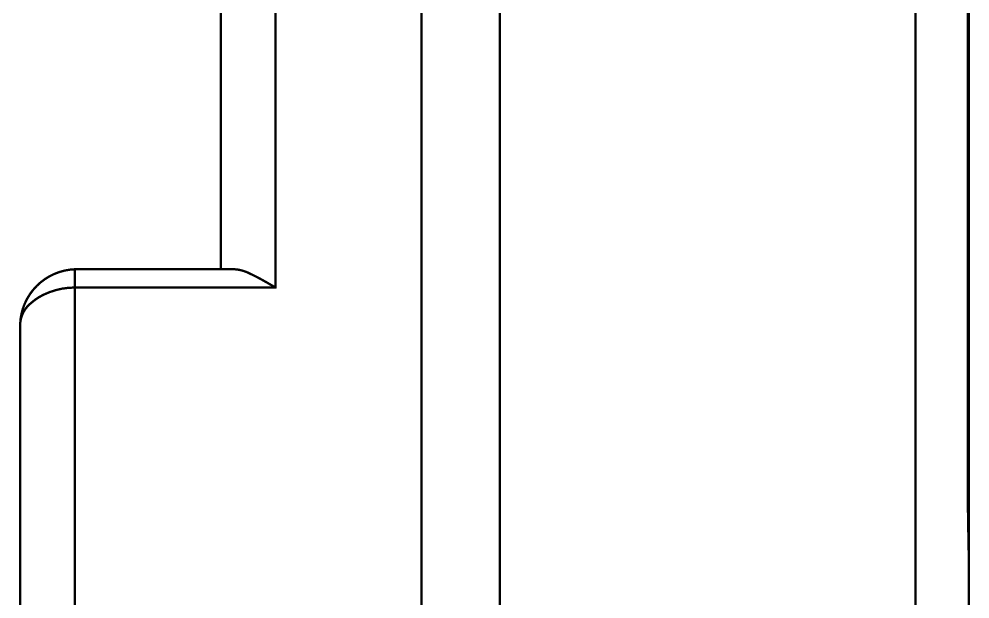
# Model space of a CAD drawing. Header units: inches. Extents: x 0 to 35.2, y -0.7 to 15.9.
# Drawn here: x 33.7082 to 33.9134, y 5.452 to 5.5772 of the extents above; entities that cross this region are included whole.
import ezdxf

# ---------------------------------------------------------------- set-up
doc = ezdxf.new("R2010")
doc.units = ezdxf.units.IN
doc.header["$MEASUREMENT"] = 0
doc.layers.add('Dimensions', color=6, linetype='Continuous')

msp = doc.modelspace()

# ---------------------------------------------------------------- linework, layer by layer
at = {"layer": 'Dimensions', "const_width": 0.0005}
for points in [[(33.76352, 5.51923), (33.76352, 5.69483)], [(33.79502, 4.97749), (33.79502, 5.69483)], [(33.9016, 4.97573), (33.9016, 5.6966)], [(33.75171, 5.52317), (33.75171, 5.68619)], [(33.8119, 5.04154), (33.8119, 5.63079)], [(33.91292, 5.47527), (33.91292, 5.6275)], [(33.91313, 5.47527), (33.91313, 5.6275)], [(33.72022, 5.52317), (33.75472, 5.52317)], [(33.72022, 5.51923), (33.72022, 5.52317)], [(33.76166, 5.5203), (33.76352, 5.51923)], [(33.72022, 5.15309), (33.72022, 5.51923)], [(33.72022, 5.51923), (33.76352, 5.51923)], [(33.7084, 5.16097), (33.7084, 5.51136)], [(33.91292, 5.47527), (33.91313, 5.47527)], [(33.91313, 5.45915), (33.91313, 5.47527)], [(33.91298, 5.46863), (33.91304, 5.4654)], [(33.91304, 5.4654), (33.9131, 5.46223)], [(33.9131, 5.46223), (33.91313, 5.45919)], [(33.91313, 5.42835), (33.91313, 5.45919)]]:
    msp.add_lwpolyline(points, dxfattribs=at)
for points in [[(33.7084, 5.51136, -0.392699), (33.72022, 5.52317)], [(33.75472, 5.52317, -0.102909), (33.75801, 5.52222)], [(33.75801, 5.52222, -0.012921), (33.75982, 5.52132)], [(33.75982, 5.52132, -0.00735), (33.76166, 5.5203)], [(33.71339, 5.51765, -0.114807), (33.72022, 5.51923)], [(33.71078, 5.51591, -0.065777), (33.71339, 5.51765)], [(33.7084, 5.51136, -0.214409), (33.71078, 5.51591)], [(33.91298, 5.46863, -0.004373), (33.91292, 5.47527)]]:
    msp.add_lwpolyline(points, format="xyb", dxfattribs=at)
at = {"layer": 'Dimensions', "const_width": 0.00025}
for points in [[(33.72009, 5.52317, 1), (33.72034, 5.52317, 1)], [(33.72009, 5.52317, 1), (33.72034, 5.52317, 1)], [(33.72009, 5.52317, 1), (33.72034, 5.52317, 1)], [(33.75159, 5.52317, 1), (33.75184, 5.52317, 1)], [(33.75459, 5.52317, 1), (33.75484, 5.52317, 1)], [(33.75459, 5.52317, 1), (33.75484, 5.52317, 1)], [(33.75788, 5.52222, 1), (33.75813, 5.52222, 1)], [(33.75788, 5.52222, 1), (33.75813, 5.52222, 1)], [(33.75969, 5.52132, 1), (33.75994, 5.52132, 1)], [(33.75969, 5.52132, 1), (33.75994, 5.52132, 1)], [(33.76153, 5.5203, 1), (33.76178, 5.5203, 1)], [(33.76153, 5.5203, 1), (33.76178, 5.5203, 1)], [(33.72009, 5.51923, 1), (33.72034, 5.51923, 1)], [(33.72009, 5.51923, 1), (33.72034, 5.51923, 1)], [(33.72009, 5.51923, 1), (33.72034, 5.51923, 1)], [(33.72009, 5.51923, 1), (33.72034, 5.51923, 1)], [(33.7634, 5.51923, 1), (33.76365, 5.51923, 1)], [(33.7634, 5.51923, 1), (33.76365, 5.51923, 1)], [(33.7634, 5.51923, 1), (33.76365, 5.51923, 1)], [(33.71326, 5.51765, 1), (33.71351, 5.51765, 1)], [(33.71326, 5.51765, 1), (33.71351, 5.51765, 1)], [(33.71066, 5.51591, 1), (33.71091, 5.51591, 1)], [(33.71066, 5.51591, 1), (33.71091, 5.51591, 1)], [(33.70828, 5.51136, 1), (33.70853, 5.51136, 1)], [(33.70828, 5.51136, 1), (33.70853, 5.51136, 1)], [(33.70828, 5.51136, 1), (33.70853, 5.51136, 1)], [(33.91279, 5.47527, 1), (33.91304, 5.47527, 1)], [(33.91279, 5.47527, 1), (33.91304, 5.47527, 1)], [(33.91279, 5.47527, 1), (33.91304, 5.47527, 1)], [(33.913, 5.47527, 1), (33.91325, 5.47527, 1)], [(33.913, 5.47527, 1), (33.91325, 5.47527, 1)], [(33.913, 5.47527, 1), (33.91325, 5.47527, 1)], [(33.91286, 5.46863, 1), (33.91311, 5.46863, 1)], [(33.91286, 5.46863, 1), (33.91311, 5.46863, 1)], [(33.91292, 5.4654, 1), (33.91317, 5.4654, 1)], [(33.91292, 5.4654, 1), (33.91317, 5.4654, 1)], [(33.91298, 5.46223, 1), (33.91323, 5.46223, 1)], [(33.91298, 5.46223, 1), (33.91323, 5.46223, 1)], [(33.913, 5.45919, 1), (33.91325, 5.45919, 1)], [(33.913, 5.45919, 1), (33.91325, 5.45919, 1)], [(33.913, 5.45915, 1), (33.91325, 5.45915, 1)]]:
    msp.add_lwpolyline(points, format="xyb", close=True, dxfattribs=at)

doc.saveas('drawing.dxf')
